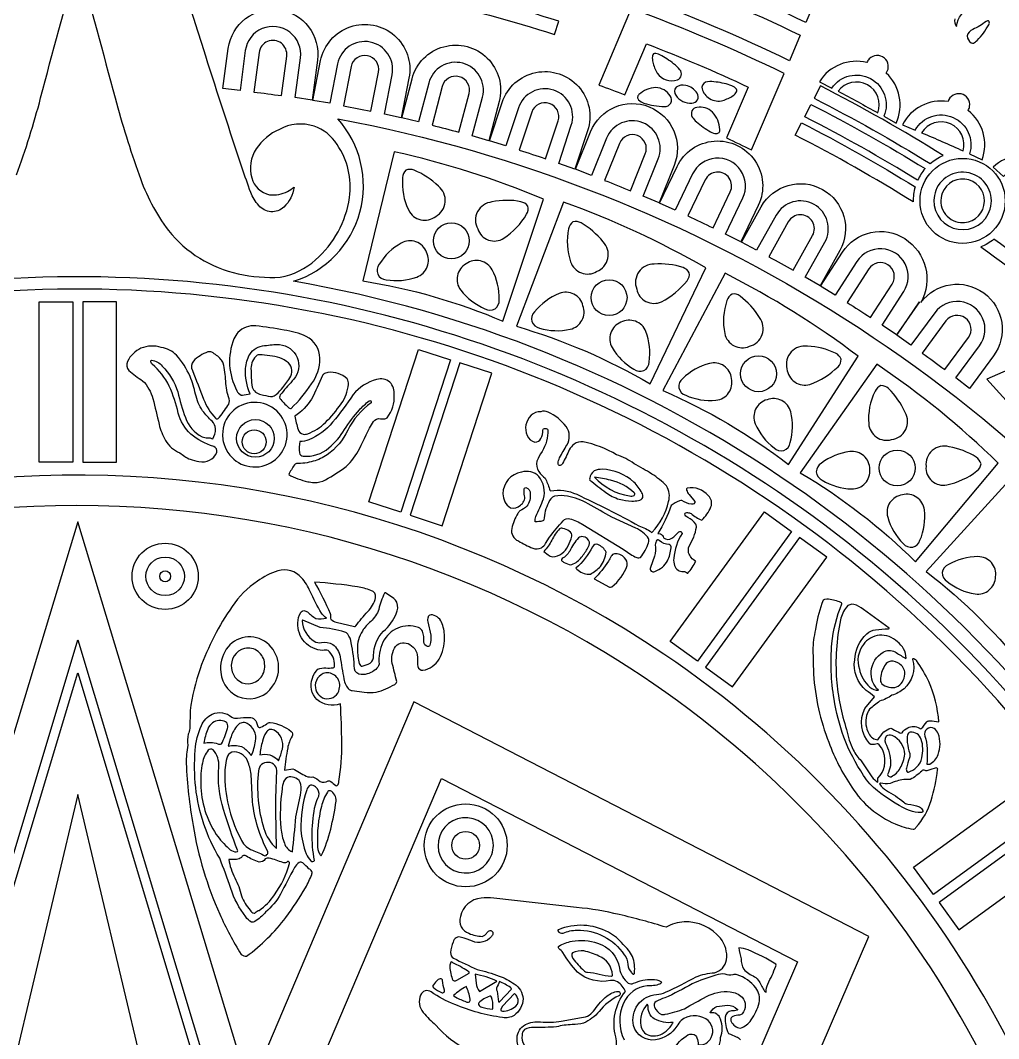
# Model space of a CAD drawing. Extents: x 0.3 to 22.9, y 0.3 to 22.9.
# Drawn here: x 11.328 to 15.749, y 13.778 to 18.381 of the extents above; entities that cross this region are included whole.
import ezdxf

# ---------------------------------------------------------------- set-up
doc = ezdxf.new("R2010")
doc.units = 0
doc.layers.get('0').update_dxf_attribs({"linetype": 'CONTINUOUS'})

msp = doc.modelspace()

# ---------------------------------------------------------------- linework, layer by layer
for points in [[(11.3103, 17.6827, 0.024136), (11.4196, 18.0307, -0.005543), (11.5876, 18.6444, -0.005457), (11.7557, 18.0307, 0.019206), (11.865, 17.6827, 0.079951), (11.9974, 17.4312, 0.171664), (12.3128, 17.2354, 0.068493), (12.5023, 17.2205, 0.144143), (12.6621, 17.2992, 0.178689), (12.8156, 17.5801, 0.186716), (12.759, 17.8208, 0.174386), (12.6552, 17.9027, 0.208535), (12.4984, 17.8888, 0.139271), (12.394, 17.8008, 0.214321), (12.3734, 17.6688, 0.28294), (12.4546, 17.5929, 0.149502), (12.5348, 17.6082, 0.041462), (12.5648, 17.6274, -0.173123), (12.519, 17.5376, -0.435226), (12.4054, 17.545, -0.094402), (12.3692, 17.6038, -0.008229), (12.3305, 17.7138, -0.003629), (12.1658, 18.2198, 0.000758), (11.5876, 20.0316, -0.001555), (10.9279, 17.9665, 0.01502)], [(14.1734, 19.799, -0.166341), (18.6684, 16.4808, -0.161318), (20.1869, 11.2681, -0.187111), (17.721, 5.5541, -0.057832), (16.1693, 4.3047), (16.136, 4.3576, 0.169929), (19.6456, 8.7462, 0.124474), (20.0256, 12.931, 0.158038), (17.6225, 17.6357, 0.12047), (14.1547, 19.7394), (14.1734, 19.799)], [(14.2357, 18.7801, -0.02475), (14.9261, 18.4869), (14.8771, 18.3717, 0.025184), (14.1867, 18.6649), (14.2357, 18.7801)], [(14.8036, 18.1988, 0.025818), (14.1133, 18.4921), (14.1623, 18.6073, -0.025389), (14.8526, 18.3141), (14.8036, 18.1988)], [(13.7422, 18.3179), (13.7612, 18.3775, 0.021073), (13.1928, 18.5333, -0.077049), (13.1514, 18.4787, -0.022054), (13.7422, 18.3179)], [(12.5938, 18.2116, 1.000001), (12.3445, 18.2445), (12.3208, 18.0648), (12.2435, 18.0732), (12.2674, 18.2547, -1), (12.6709, 18.2014), (12.6469, 18.02), (12.5701, 18.0321), (12.5938, 18.2116)], [(14.157, 18.2755, -0.017659), (14.6173, 18.08), (14.5194, 17.8497, -0.004579), (14.6322, 17.7956), (14.7792, 18.1412, 0.026065), (14.0888, 18.4345), (13.9419, 18.0888, -0.004579), (14.0592, 18.0452), (14.157, 18.2755)], [(15.5512, 18.3888, 0.266826), (15.5583, 18.3542, -0.314284), (15.6294, 18.4409, -0.077927)], [(15.7057, 18.3769, 0.403892), (15.6926, 18.3763, -0.0462), (15.6321, 18.3405, 0.240412), (15.6064, 18.3109, 0.238691), (15.625, 18.2802, 0.200907), (15.6361, 18.2784, 0.086345), (15.6514, 18.2912, 0.07831), (15.7042, 18.3616, 0.237236), (15.7057, 18.3769)], [(12.7612, 18.1843), (12.7262, 18.0064), (12.6496, 18.0196), (12.6849, 18.1993, -1.000001), (13.0842, 18.1208), (13.0489, 17.9412), (12.973, 17.9581), (13.0079, 18.1358, 0.999999), (12.7612, 18.1843)], [(12.5079, 18.0411), (12.5315, 18.2198, 1.000004), (12.4068, 18.2363), (12.3832, 18.0575, -0.004847), (12.5079, 18.0411)], [(13.1733, 18.0981), (13.1272, 17.9227), (13.0515, 17.9407), (13.0981, 18.1178, -1), (13.4917, 18.0144), (13.4451, 17.8373), (13.3704, 17.859), (13.4165, 18.0341, 0.999999), (13.1733, 18.0981)], [(14.2969, 18.1132, 0.533556), (14.3082, 18.1583, 0.081231), (14.2802, 18.1856, 0.04214), (14.2179, 18.2261, 0.135597), (14.1933, 18.2317, 0.319464), (14.1839, 18.2178, 0.071659), (14.1861, 18.1928, 0.075397), (14.2059, 18.143, 0.338393), (14.2969, 18.1132)], [(12.8229, 18.1722), (12.7881, 17.9952, -0.004843), (12.9115, 17.9711), (12.9462, 18.1479, 0.999989), (12.8229, 18.1722)], [(14.9949, 18.0754, -0.902815), (15.2305, 17.9477), (15.285, 17.9165, 0.323934), (15.2409, 18.1435, 0.394067), (15.2323, 18.2112, 0.391957), (15.1642, 18.2074, 0.100901), (15.1537, 18.1909, 0.324479), (14.939, 18.1041), (14.9949, 18.0754)], [(13.8178, 17.907, 0.999999), (13.5791, 17.9861), (13.5221, 17.814), (13.4478, 17.8367), (13.5053, 18.0105, -1), (13.8916, 17.8826), (13.8341, 17.7088), (13.7609, 17.7351), (13.8178, 17.907)], [(13.3099, 17.8758), (13.3557, 18.0501, 0.999993), (13.2341, 18.0821), (13.1882, 17.9077, -0.004849), (13.3099, 17.8758)], [(14.4719, 18.1025, 0.085226), (14.4338, 18.1038, 0.354909), (14.4081, 18.0795, 0.229001), (14.436, 18.0329, 0.207978), (14.4959, 18.0174, 0.066569), (14.5435, 18.0379, 0.089818), (14.5619, 18.054, 0.296564), (14.5646, 18.0708, 0.112666), (14.5434, 18.0851, 0.064588), (14.4719, 18.1025)], [(15.203, 17.9632, 0.870744), (15.0229, 18.0608, -0.007128), (15.203, 17.9632)], [(14.1232, 18.0459, 0.455081), (14.1219, 18.0221, 0.096789), (14.1461, 18.0077, 0.090714), (14.2379, 17.9926, 0.67694), (14.2643, 18.04, 0.246168), (14.1996, 18.0777, 0.186467), (14.1232, 18.0459)], [(14.2895, 18.0427, 0.270851), (14.3622, 18.0071, 0.599162), (14.3865, 18.0525, 0.201833), (14.3346, 18.0868, 0.241378), (14.2913, 18.0788, 0.36444), (14.2895, 18.0427)], [(14.9149, 18.0293, -0.021187), (15.439, 17.7339, -0.074032), (15.4979, 17.7708, 0.02224), (14.9434, 18.085), (14.9149, 18.0293)], [(15.5201, 18.014, 0.323934), (15.3137, 17.9096), (15.3718, 17.8857, -0.902815), (15.6171, 17.778), (15.6741, 17.7514, 0.32448), (15.6109, 17.9742, 0.099065), (15.6175, 17.9926, 0.933033), (15.5201, 18.014)], [(13.5821, 17.7951, -0.004843), (13.7015, 17.7557), (13.7582, 17.9268, 0.999999), (13.6388, 17.9663), (13.5821, 17.7951)], [(13.9772, 17.8488), (13.9095, 17.6807), (13.8367, 17.708), (13.905, 17.8779, -0.999999), (14.2825, 17.7259), (14.2142, 17.5561), (14.1428, 17.5869), (14.2104, 17.7549, 0.999995), (13.9772, 17.8488)], [(14.8723, 17.9458), (14.9007, 18.0015, -0.020919), (15.4165, 17.7111, 0.070223), (15.3828, 17.6585, 0.020903), (14.8723, 17.9458)], [(14.3851, 17.9877, 0.556418), (14.3646, 17.9444, 0.049373), (14.3831, 17.9229, 0.050124), (14.447, 17.8773, 0.120577), (14.4737, 17.8696, 0.44553), (14.4889, 17.8874, 0.174827), (14.4563, 17.9665, 0.250456), (14.3851, 17.9877)], [(12.762, 17.9364, -0.193768), (16.8409, 15.3385, -0.110104), (17.934, 12.7644, 0.541535), (17.1992, 12.5664, 0.204021), (14.7603, 16.3199, 0.105626), (12.563, 17.2017, 0.543933), (12.762, 17.9364)], [(15.3716, 17.6286, 0.077049), (15.3624, 17.5607, 0.022054), (14.8296, 17.8623), (14.8581, 17.918, -0.021074), (15.3716, 17.6286)], [(15.5885, 17.7911, 0.870744), (15.4009, 17.8735, -0.007129), (15.5885, 17.7911)], [(14.0848, 17.6112), (14.1521, 17.7784, 0.999999), (14.0355, 17.8254), (13.9681, 17.6581, -0.004847), (14.0848, 17.6112)], [(14.3658, 17.6869), (14.2877, 17.5233), (14.2167, 17.5551), (14.2956, 17.7204, -1.000001), (14.6628, 17.545), (14.584, 17.3798), (14.5146, 17.4151), (14.5927, 17.5785, 1.000001), (14.3658, 17.6869)], [(12.8763, 17.2035, -0.061341), (13.5087, 17.0214), (13.692, 17.5735, 0.044201), (13.0173, 17.7872), (12.8763, 17.2035)], [(15.9535, 17.7464, 0.32448), (15.7237, 17.7185), (15.7702, 17.6762, -0.902816), (15.9645, 17.4917), (16.009, 17.4474, 0.323934), (16.0254, 17.678, 0.394066), (16.0347, 17.7456, 0.391961), (15.9679, 17.7596, 0.100924), (15.9535, 17.7464)], [(13.205, 17.4946, 0.537075), (13.2169, 17.6319, 0.094386), (13.1076, 17.704, 0.199711), (13.0706, 17.7041, 0.187852), (13.0553, 17.6705, 0.137175), (13.0828, 17.5231, 0.473759), (13.205, 17.4946)], [(14.536, 17.6056, 1.000001), (14.4225, 17.6598), (14.3448, 17.4971, -0.004844), (14.4583, 17.443), (14.536, 17.6056)], [(15.7107, 17.5284, 0.40279), (15.6278, 17.6883, 0.402349), (15.4648, 17.6118, 0.086971), (15.4562, 17.5679, 0.874548), (15.7107, 17.5284)], [(14.9631, 17.3784, 1), (14.7435, 17.5008), (14.6552, 17.3425), (14.5864, 17.3787), (14.6756, 17.5387, -1), (15.031, 17.3406), (14.9419, 17.1807), (14.875, 17.2202), (14.9631, 17.3784)], [(15.494, 17.6006, 0.494771), (15.5762, 17.4671, 0.38232), (15.6826, 17.5448, 0.924559), (15.494, 17.6006)], [(13.3946, 17.4386, 0.492785), (13.5127, 17.3961, 0.109907), (13.6159, 17.5049, 0.199712), (13.6212, 17.5414, 0.188667), (13.5902, 17.5615, 0.105132), (13.4592, 17.5603, 0.537071), (13.3946, 17.4386)], [(14.4252, 17.263, 0.044201), (13.7826, 17.5596), (13.5696, 16.9982, -0.061341), (14.1742, 16.7382), (14.4252, 17.263)], [(14.9082, 17.409, 1.000001), (14.7984, 17.4702), (14.7106, 17.3127, -0.004844), (14.8205, 17.2516), (14.9082, 17.409)], [(13.8251, 17.4704, 0.187851), (13.8057, 17.439, 0.137176), (13.8145, 17.2894, 0.473754), (13.9322, 17.2458, 0.537075), (13.9612, 17.3805, 0.094397), (13.8618, 17.4658, 0.199695), (13.8251, 17.4704)], [(15.3975, 17.1056, -1), (15.7253, 16.8645), (15.6169, 16.7171), (15.5554, 16.7647), (15.6627, 16.9106, 1.000003), (15.4601, 17.0595), (15.3527, 16.9135), (15.289, 16.958), (15.3916, 17.1095), (15.2867, 16.9595), (15.2223, 17.0031), (15.3203, 17.1555, 1), (15.1087, 17.2914), (15.0107, 17.1389), (14.9443, 17.1794), (15.0433, 17.3335, -0.414214), (15.3245, 17.3946, -0.39494), (15.3975, 17.1056)], [(12.9427, 17.2337, 0.257334), (12.9812, 17.2091, 0.13343), (13.1194, 17.221, 0.451871), (13.1631, 17.3336, 0.45848), (13.0496, 17.3749, 0.127862), (12.9496, 17.2788, 0.257333), (12.9427, 17.2337)], [(15.6684, 17.3573, -0.022054), (16.1527, 16.9827), (16.193, 17.0305, 0.021073), (15.7275, 17.392, -0.077051), (15.6684, 17.3573)], [(13.4274, 17.0773, 0.257331), (13.473, 17.077, 0.257333), (13.4918, 17.1186, 0.13343), (13.46, 17.2536, 0.451873), (13.3423, 17.2807, 0.458481), (13.3178, 17.1624, 0.127864), (13.4274, 17.0773)], [(14.1133, 17.1665, 0.492782), (14.2251, 17.1095, 0.109921), (14.3411, 17.2045, 0.199702), (14.351, 17.2401, 0.188672), (14.3227, 17.2638, 0.105131), (14.1926, 17.2791, 0.537071), (14.1133, 17.1665)], [(15.2674, 17.1895, 0.999998), (15.1616, 17.2575), (15.0641, 17.1057, -0.004845), (15.1699, 17.0379), (15.2674, 17.1895)], [(8.1103, 7.1588, 0.180797), (11.8775, 5.9649, 0.210089), (15.9339, 8.0072, 0.187015), (17.2127, 11.8798, 0.210088), (15.1704, 15.9362, 0.187015), (11.2978, 17.215, 0.209947), (7.2414, 15.1727, 0.173766), (5.9552, 11.5899, 0.230574), (8.1103, 7.1588)], [(15.1138, 16.8631, 0.044201), (14.5134, 17.2379), (14.2317, 16.7076, -0.061341), (14.7989, 16.3739), (15.1138, 16.8631)], [(8.1447, 7.2027, 0.180797), (11.8746, 6.0205, 0.210158), (15.8909, 8.0427, 0.193671), (17.148, 12.019, 0.203487), (15.1349, 15.8932, 0.193671), (11.1586, 17.1503, 0.203277), (7.2844, 15.1372, 0.173766), (6.011, 11.5899, 0.230574), (8.1447, 7.2027)], [(13.8704, 17.0913, 0.458483), (13.763, 17.1465, 0.127861), (13.6517, 17.0637, 0.257329), (13.6392, 17.0198, 0.257339), (13.6743, 16.9906, 0.133431), (13.8129, 16.9851, 0.451875), (13.8704, 17.0913)], [(14.5444, 17.1441, 0.187855), (14.5212, 17.1154, 0.137176), (14.5111, 16.9658, 0.473757), (14.6225, 16.9078, 0.537075), (14.6681, 17.0378, 0.094388), (14.5802, 17.1349, 0.199716), (14.5444, 17.1441)], [(15.5053, 16.8026), (15.6121, 16.9478, 0.999993), (15.5108, 17.0223), (15.4039, 16.877, -0.004848), (15.5053, 16.8026)], [(12.552, 16.6266, 0.043558), (12.6439, 16.7377, 0.161616), (12.6818, 16.8537, 0.281826), (12.6189, 16.9522, 0.088052), (12.5196, 16.9804, 0.027383), (12.3918, 17, 0.225542), (12.311, 16.9708, 0.081309), (12.2934, 16.942, 0.224089), (12.3067, 16.707, 0.202313), (12.3252, 16.6875), (12.3313, 16.687, -0.036656), (12.3665, 16.6923, -0.119472), (12.3458, 16.8077, -0.112109), (12.3644, 16.8715, -0.234701), (12.432, 16.9108, -0.049931), (12.4988, 16.9156, -0.606591), (12.5636, 16.7586, 0.019747), (12.5091, 16.6961, 0.134037), (12.4983, 16.6779), (12.5011, 16.6725, 0.055824), (12.5388, 16.6328, 0.249149), (12.552, 16.6266)], [(14.155, 16.9747, 0.451873), (14.0416, 17.0163, 0.45848), (14.0025, 16.9021, 0.127863), (14.1005, 16.8039, 0.257326), (14.1457, 16.7979, 0.257336), (14.1695, 16.8368, 0.127864), (14.155, 16.9747)], [(12.1352, 16.3871, 0.375297), (12.216, 16.4282, 0.368294), (12.2018, 16.4543, -0.09426), (12.0983, 16.5106, -0.14521), (12.0415, 16.6061, 0.048657), (12.0011, 16.7276, 0.104236), (11.9233, 16.8278, -0.237842), (11.9171, 16.8425, -0.316818), (11.9211, 16.8447, -0.193244), (11.9692, 16.8184, -0.121829), (12.0389, 16.7015, 0.022037), (12.0739, 16.5859, 0.188909), (12.149, 16.4987, 0.114239), (12.1742, 16.4944, -0.14919), (12.1971, 16.4889, 0.126726), (12.2105, 16.5352, 0.172128), (12.1948, 16.5691, -0.045377), (12.1516, 16.6158, -0.092284), (12.1195, 16.6919, 0.039544), (12.0953, 16.7717, 0.072177), (12.0336, 16.8676, 0.162369), (11.9647, 16.9032, 0.168747), (11.8728, 16.8991, 0.177779), (11.8125, 16.8393, 0.302712), (11.8187, 16.7984, 0.050534), (11.8805, 16.7523, -0.131338), (11.9272, 16.6712, -0.004386), (11.9552, 16.5546, 0.078802), (11.9838, 16.4825, 0.16423), (12.0488, 16.4267, 0.076406), (12.0948, 16.3969, 0.018331), (12.1352, 16.3871)], [(14.896, 16.7358, 0.109901), (15.0229, 16.8155, 0.199718), (15.0372, 16.8496, 0.18867), (15.0122, 16.8767, 0.105132), (14.885, 16.9082, 0.537074), (14.7921, 16.8064, 0.473756), (14.896, 16.7358)], [(12.1101, 16.8414, 0.319069), (12.1053, 16.7989, -0.003713), (12.1561, 16.6684, 0.101319), (12.2105, 16.5827, 0.429016), (12.2219, 16.5809, 0.037936), (12.2654, 16.6399, 0.215638), (12.272, 16.6697, -0.081024), (12.2562, 16.7503, 0.053936), (12.2447, 16.8315, 0.096257), (12.2341, 16.8489, 0.090253), (12.193, 16.881, 0.209942), (12.175, 16.8822, 0.10796), (12.1101, 16.8414)], [(12.3753, 16.7236, 0.281881), (12.4154, 16.69, 0.012207), (12.4586, 16.6809, 0.208921), (12.4746, 16.6836, 0.067144), (12.5088, 16.7148, 0.016089), (12.5453, 16.7648, 0.360423), (12.539, 16.8326, 0.176391), (12.4556, 16.8645, 0.031468), (12.4082, 16.8695, 0.161698), (12.398, 16.8673, 0.220394), (12.3702, 16.8079, 0.031266), (12.3753, 16.7236)], [(14.3035, 16.7203, 0.257331), (14.3346, 16.6869, 0.133428), (14.4714, 16.6641, 0.451873), (14.5418, 16.7623, 0.458479), (14.4421, 16.8305, 0.127862), (14.3214, 16.7623, 0.257342), (14.3035, 16.7203)], [(15.1981, 16.8271), (14.8521, 16.3363, -0.061341), (15.373, 15.9341), (15.7468, 16.38, 0.044201), (15.1981, 16.8271)], [(12.8606, 16.4449, -0.025661), (12.9233, 16.5679, -0.275968), (12.9551, 16.5806), (12.9722, 16.5804, 0.182421), (12.985, 16.585, 0.185009), (13.0176, 16.6881, 0.193576), (12.9982, 16.7457, 0.26265), (12.9378, 16.7574, 0.159366), (12.8317, 16.6895, -0.026182), (12.7392, 16.5643, -0.125311), (12.632, 16.4857, -0.117426), (12.5913, 16.4773, 0.077534), (12.5889, 16.4266, 0.390792), (12.6066, 16.4112, 0.200181), (12.7216, 16.4486, 0.0755), (12.7935, 16.531, -0.048149), (12.8602, 16.621, -0.024565), (12.9042, 16.6612, -0.297754), (12.9112, 16.6619, -0.216643), (12.9139, 16.6518, 0.124471), (12.8075, 16.5289, -0.135291), (12.7137, 16.4171, -0.085312), (12.6517, 16.3879, -0.070548), (12.5752, 16.3779, 0.197342), (12.5665, 16.3714, 0.03936), (12.5406, 16.3277, 0.059235), (12.6265, 16.2957, 0.035552), (12.6552, 16.2921, 0.145416), (12.7069, 16.3042, 0.026789), (12.8, 16.3641, 0.095826), (12.8606, 16.4449)], [(12.6933, 16.7756, -0.021597), (12.6439, 16.6696, -0.121169), (12.568, 16.5927, 0.018307), (12.5828, 16.5324, 0.266227), (12.606, 16.5099, 0.107589), (12.6267, 16.5124, 0.102228), (12.7071, 16.5632, 0.035923), (12.7781, 16.6483, 0.137053), (12.8102, 16.7357, 0.204469), (12.8046, 16.7606, 0.228874), (12.7178, 16.7897), (12.7028, 16.7851, 0.154422), (12.6933, 16.7756)], [(15.2171, 16.7302, 0.187852), (15.1904, 16.7046, 0.137175), (15.1617, 16.5575, 0.473758), (15.2649, 16.4859, 0.537074), (15.3265, 16.6092, 0.094398), (15.2514, 16.7165, 0.199686), (15.2171, 16.7302)], [(14.8067, 16.4723, 0.13343), (14.8095, 16.611, 0.451872), (14.7022, 16.6664, 0.458482), (14.6491, 16.558, 0.127861), (14.734, 16.4483, 0.257332), (14.7782, 16.4366, 0.257324), (14.8067, 16.4723)], [(12.2415, 16.5082, 0.052696), (12.2447, 16.4779, 0.391323), (12.4065, 16.3635, 0.391076), (12.5333, 16.5158, 0.974786), (12.2415, 16.5082)], [(14.2574, 16.2064, 0.208175), (14.248, 16.2763, 0.061523), (14.1813, 16.3305, 0.015453), (14.1014, 16.3771, 0.069965), (14.0225, 16.4179, 0.08184), (13.871, 16.4761, 0.202668), (13.8301, 16.4655, 0.100684), (13.8083, 16.4405, -0.030223), (13.7776, 16.3782, -0.207481), (13.7671, 16.3686, -0.509742), (13.7578, 16.3793, -0.095718), (13.765, 16.4036, -0.01829), (13.7979, 16.4614, 0.303764), (13.7942, 16.5448, 0.130431), (13.7126, 16.6105, 0.238993), (13.6798, 16.6117, 0.187754), (13.6359, 16.596, 0.309163), (13.6181, 16.5042, 0.235679), (13.6533, 16.4745, 0.312708), (13.6797, 16.4903, 0.128509), (13.6893, 16.53, -0.273788), (13.6927, 16.535, -0.212432), (13.7077, 16.5349, -0.309069), (13.7112, 16.5299, -0.153645), (13.6853, 16.433, 0.045058), (13.6626, 16.3891, 0.213661), (13.6709, 16.3419, 0.081874), (13.6995, 16.3116, -0.03874), (13.7191, 16.2624, 0.194117), (13.7241, 16.2546, -0.152726), (13.8422, 16.2386, -0.015501), (14.1231, 16.0965, -0.081123), (14.1801, 16.0667), (14.1833, 16.0676, 0.129736), (14.2574, 16.2064)], [(15.5254, 16.4534, 0.537076), (15.4206, 16.3641, 0.492786), (15.5147, 16.2811, 0.109911), (15.6507, 16.3442, 0.199706), (15.6691, 16.3762, 0.188677), (15.6476, 16.4063, 0.105131), (15.5254, 16.4534)], [(14.9517, 16.3029, 0.133429), (15.0845, 16.2631, 0.451872), (15.1667, 16.3517, 0.458482), (15.0763, 16.4318, 0.127862), (14.9479, 16.3793, 0.257332), (14.9249, 16.3399, 0.257324), (14.9517, 16.3029)], [(14.1001, 16.2943, 0.173632), (13.9578, 16.3518, 0.118315), (13.9207, 16.3444, 0.185356), (13.9009, 16.3113, 0.222342), (13.9017, 16.3033, 0.021228), (13.9734, 16.2474, 0.073478), (14.0346, 16.216, 0.047653), (14.0911, 16.2083, 0.059869), (14.1217, 16.2108, 0.278821), (14.1407, 16.2246, 0.184232), (14.1368, 16.245, 0.085377), (14.1001, 16.2943)], [(6.8523, 11.5899, 0.255673), (9.0354, 7.6006, 0.169311), (12.0718, 6.8791, 0.222149), (15.5143, 8.9424, 0.175528), (16.2985, 12.0741, 0.222149), (14.2352, 15.5166, 0.175528), (11.1035, 16.3008, 0.221844), (7.661, 14.2375, 0.149992), (6.8523, 11.5899)], [(13.5482, 16.084, 0.361981), (13.5786, 16.0277, 0.038511), (13.6436, 15.9951, 0.216661), (13.6824, 15.9966, 0.138503), (13.7016, 16.017), (13.7194, 16.045, -0.021865), (13.7807, 16.1185, -0.277548), (13.8114, 16.1285, -0.085522), (13.8692, 16.1016), (14.0523, 15.9908, 0.025526), (14.1053, 15.9559, 0.105374), (14.1234, 15.9514), (14.1305, 15.9531, 0.078885), (14.167, 16.02, 0.167328), (14.1672, 16.039, 0.12721), (14.1087, 16.0862), (14.0011, 16.135, -0.00254), (13.8938, 16.1959, 0.093002), (13.8008, 16.2303, 0.086701), (13.742, 16.2301, 0.219023), (13.7144, 16.2008, 0.095181), (13.6936, 16.1226, -0.311393), (13.6887, 16.1182, -0.055204), (13.6543, 16.1139, -0.09695), (13.6581, 16.1386, 0.010868), (13.6922, 16.2179, 0.231775), (13.6711, 16.3192, 0.270308), (13.5921, 16.3395, 0.35861), (13.5086, 16.2415, 0.264513), (13.5433, 16.1781, 0.265283), (13.5875, 16.19, 0.326219), (13.6065, 16.2316, -0.071498), (13.6048, 16.2605, -0.426513), (13.612, 16.2689, -0.361423), (13.6322, 16.2413, -0.168028), (13.6174, 16.1848, -0.065945), (13.5858, 16.1636, 0.115791), (13.5759, 16.1519, 0.079593), (13.5482, 16.084)], [(13.9224, 16.3168, 0.173335), (14.081, 16.2312, 0.153112), (14.1016, 16.2332, 0.270294), (14.1048, 16.239, 0.231007), (14.1021, 16.2461, 0.122443), (13.995, 16.3024, 0.022496), (13.9224, 16.3168)], [(16.3142, 15.8214, 0.044201), (15.8259, 16.3337), (15.4211, 15.8902, -0.061341), (15.8875, 15.4259), (16.3142, 15.8214)], [(14.3829, 16.0905, 0.160343), (14.3803, 16.1041, 0.124612), (14.3441, 16.1344, -0.276168), (14.3304, 16.1503, -0.382287), (14.3429, 16.1562, -0.104242), (14.3588, 16.1514, 0.056977), (14.407, 16.1212, 0.099296), (14.4485, 16.1815, 0.328107), (14.4366, 16.2326, 0.270661), (14.3418, 16.267, 0.413405), (14.3383, 16.2581, 0.08531), (14.3499, 16.2381), (14.3759, 16.2067, -0.523359), (14.361, 16.1934, -0.092991), (14.3172, 16.2103, 0.15241), (14.307, 16.2086, 0.079926), (14.2685, 16.1877, -0.065365), (14.2083, 16.0612), (14.2211, 16.0601, -0.122624), (14.2349, 16.0425, 0.379812), (14.2725, 16.0408, 0.072966), (14.3029, 16.069, -0.573075), (14.3182, 16.062, 0.11556), (14.2804, 15.9493, 0.110383), (14.2843, 15.9163, 0.340419), (14.3244, 15.8902, -0.233287), (14.3424, 15.8819), (14.344, 15.882, 0.081882), (14.3797, 15.9364, -0.206312), (14.348, 15.9747, -0.181814), (14.3507, 16.0039), (14.3707, 16.0453, 0.065828), (14.3829, 16.0905)], [(15.3931, 16.0308, 0.133428), (15.4133, 16.168, 0.451874), (15.3138, 16.2365, 0.458482), (15.2475, 16.1355, 0.127863), (15.318, 16.0161, 0.257331), (15.3603, 15.999, 0.257315), (15.3931, 16.0308)], [(9.2037, 7.6581, 0.169722), (12.1732, 7.0295, 0.22833), (15.5195, 9.206, 0.169722), (16.1481, 12.1755, 0.22833), (13.9716, 15.5218, 0.169722), (11.0021, 16.1504, 0.227956), (7.6558, 13.9739, 0.136829), (6.9902, 11.5899, 0.262297), (9.2037, 7.6581)], [(13.8033, 16.0058, 0.041083), (13.8201, 16.049, 0.307258), (13.8087, 16.0714, 0.122131), (13.7794, 16.0848, 0.230816), (13.7647, 16.0821, 0.071052), (13.7292, 16.031, -0.071917), (13.6933, 15.9796), (13.7125, 15.9647, 0.146248), (13.7341, 15.9558, 0.267727), (13.8033, 16.0058)], [(13.7765, 15.9482, 0.325074), (13.7734, 15.9401, 0.144957), (13.7855, 15.9305), (13.8073, 15.9217, 0.167622), (13.8204, 15.9217, 0.160875), (13.8636, 15.9544, 0.037887), (13.893, 15.9965, 0.14282), (13.8997, 16.0228, 0.293084), (13.8706, 16.0471, 0.207917), (13.8507, 16.0413, 0.080653), (13.8106, 15.9816, -0.113444), (13.7765, 15.9482)], [(14.2685, 15.9967, 0.365755), (14.2596, 16.0113, -0.162736), (14.2154, 16.0299, 0.4236), (14.2045, 16.0313, 0.110509), (14.1966, 16.0107, -0.133531), (14.1934, 15.9584), (14.1762, 15.9078, 0.776764), (14.1951, 15.8904, 0.038675), (14.2292, 15.9089, 0.093971), (14.252, 15.9381, 0.101057), (14.2685, 15.9967)], [(13.9141, 16.0018, -0.095556), (13.838, 15.9053, 0.171492), (13.8898, 15.8774), (13.9045, 15.8783, 0.076451), (13.9501, 15.9125, 0.11532), (13.9751, 15.9773, 0.159648), (13.9383, 16.012, 0.404675), (13.9141, 16.0018)], [(13.9858, 15.9362, -0.055428), (13.9205, 15.8564), (13.9897, 15.8195, 0.219552), (14.0001, 15.8202, 0.148263), (14.0704, 15.9175, 0.250505), (14.0583, 15.9511, 0.255597), (14.0122, 15.9698, 0.232386), (13.9979, 15.9586, 0.046341), (13.9858, 15.9362)], [(15.5216, 15.9208, 0.25733), (15.4938, 15.8846, 0.257337), (15.5157, 15.8446, 0.133427), (15.6426, 15.7884, 0.451873), (15.7351, 15.866, 0.458478), (15.6555, 15.9569, 0.127866), (15.5216, 15.9208)], [(12.6476, 15.407, -0.153663), (12.6725, 15.4474, -0.131623), (12.7088, 15.4537, 0.077233), (12.7413, 15.4547, 0.414877), (12.7483, 15.4648, 0.222663), (12.7183, 15.5326, 0.146456), (12.6953, 15.5331, -0.419964), (12.5821, 15.6572, -0.144609), (12.5948, 15.7044, -0.250602), (12.6089, 15.7127, -0.152562), (12.6249, 15.707, 0.049547), (12.6637, 15.677, 0.082477), (12.7107, 15.6786, -0.064939), (12.689, 15.7018, -0.032923), (12.6374, 15.7997, 0.068222), (12.5991, 15.8616, 0.290104), (12.4918, 15.8927, 0.072595), (12.3993, 15.8462, 0.095659), (12.2852, 15.7316, 0.067356), (12.1404, 15.4503, 0.054754), (12.0958, 15.2613), (12.094, 15.1798, -0.097866), (12.0859, 15.1542, 0.069823), (12.0849, 15.1042, 0.050584), (12.0775, 15.022, 0.032688), (12.1084, 14.7415, 0.063923), (12.2288, 14.3412, 0.033608), (12.3257, 14.1584, 0.147059), (12.3498, 14.1504, 0.073597), (12.5282, 14.326, 0.024266), (12.6164, 14.4598, 0.047602), (12.6445, 14.5196, 0.167441), (12.6458, 14.534, 0.130178), (12.6316, 14.5458, 0.028284), (12.6041, 14.5723, 0.299758), (12.5877, 14.5744, 0.115558), (12.5668, 14.5512, 0.010306), (12.5041, 14.4309, -0.078651), (12.4364, 14.3495, -0.07229), (12.3876, 14.3074, -0.192522), (12.373, 14.3038, -0.121503), (12.3464, 14.3281, -0.084521), (12.2788, 14.4566, 0.018267), (12.2287, 14.5929, -0.051916), (12.1568, 14.7475, -0.10308), (12.1186, 15.0819, -0.097411), (12.1462, 15.1927, -0.188901), (12.1951, 15.2442, -0.303401), (12.2833, 15.2307, 0.191698), (12.3087, 15.2269, -0.054246), (12.3636, 15.2297, -0.16915), (12.3863, 15.2212, -0.135902), (12.3957, 15.2076, 0.048663), (12.4013, 15.1885, 0.349356), (12.4145, 15.1863, 0.05511), (12.4418, 15.2015, -0.14037), (12.4571, 15.207, -0.139493), (12.5521, 15.167, -0.370581), (12.5557, 15.1445, 0.086521), (12.536, 15.0918, 0.024097), (12.5222, 14.9921), (12.5595, 14.998, -0.009457), (12.619, 14.9639, 0.113169), (12.6494, 14.9609, -0.098425), (12.6831, 14.9404, 0.249305), (12.7184, 14.9432, -0.194215), (12.7312, 14.94, 0.027536), (12.7534, 14.9227, 0.385174), (12.7618, 14.9233, 0.162117), (12.7677, 14.94, 0.040236), (12.7806, 15.1153, 0.014686), (12.7741, 15.2914, -0.269019), (12.6684, 15.3106, -0.301764), (12.6476, 15.407)], [(12.8509, 15.8206, 0.017301), (12.6573, 15.8422, -0.020247), (12.7285, 15.6991, -0.127666), (12.7298, 15.684, 0.195753), (12.7307, 15.6733, 0.082875), (12.7551, 15.6599), (12.838, 15.641, 0.384494), (12.8443, 15.6434, -0.043187), (12.898, 15.7082, 0.132996), (12.9336, 15.7712, 0.397656), (12.9121, 15.8045, 0.037907), (12.8509, 15.8206)], [(12.9693, 15.6192, 0.100762), (13.027, 15.6985, 0.191838), (13.0296, 15.7505, 0.115642), (13.015, 15.7683), (12.9773, 15.7927, 0.454446), (12.9735, 15.7911, 0.063036), (12.948, 15.7186, -0.113359), (12.9116, 15.6644, 0.070481), (12.8736, 15.6207, 0.159236), (12.8516, 15.5376, 0.078405), (12.8598, 15.4734), (12.8651, 15.464, 0.259705), (12.872, 15.4613, 0.056385), (12.909, 15.4755, 0.25245), (12.9243, 15.5094, -0.199846), (12.9693, 15.6192)], [(15.3378, 14.838, -0.064033), (15.3911, 14.826, -0.14625), (15.4069, 14.8094, -0.325606), (15.4059, 14.8029, -0.176777), (15.3855, 14.8001, -0.082113), (15.3334, 14.8138, -0.051622), (15.2015, 14.8976, -0.081852), (15.1385, 14.9674, -0.053617), (15.0491, 15.1403, -0.042245), (15.0052, 15.3129, -0.063574), (14.9954, 15.5636, -0.080088), (15.0408, 15.7433), (15.0407, 15.7453, 0.171191), (15.0304, 15.7522, 0.084639), (14.9726, 15.7646), (14.9618, 15.7636, 0.228699), (14.9563, 15.7598, 0.067534), (14.9232, 15.6386, 0.042252), (14.9092, 15.5447), (14.9118, 15.4253, 0.074358), (14.981, 15.1176, 0.058901), (15.0857, 14.9141, 0.149583), (15.2818, 14.7485, 0.058838), (15.3626, 14.7246, 0.213123), (15.3748, 14.7319, 0.110203), (15.4438, 14.8542, 0.044095), (15.4731, 14.9939, 0.608189), (15.4669, 15.0013, 0.023206), (15.4285, 14.9897, -0.247027), (15.4129, 14.9921, 0.249579), (15.4016, 14.9873, -0.060979), (15.3497, 14.9492, -0.052333), (15.3198, 14.9495, 0.071217), (15.258, 14.9305, -0.084626), (15.2152, 14.933, 0.331239), (15.2113, 14.9319, 0.307005), (15.2113, 14.9279, 0.113148), (15.2414, 14.8994, -0.050179), (15.3199, 14.8468, 0.116548), (15.3378, 14.838)], [(15.15, 15.3513, -0.258842), (15.0983, 15.4907, -0.193878), (15.1529, 15.6076, -0.172816), (15.1926, 15.6267, -0.017856), (15.2506, 15.6308, 0.473664), (15.2537, 15.6333), (15.1377, 15.7182, 0.104446), (15.0944, 15.7409, 0.288793), (15.0609, 15.7288, 0.115567), (15.034, 15.6715, 0.069842), (15.0164, 15.401, 0.061637), (15.0617, 15.1751, 0.075003), (15.0921, 15.0827, 0.081233), (15.1277, 15.0339), (15.1761, 14.9615, 0.070637), (15.2032, 14.9365), (15.2032, 14.9549, 0.281747), (15.2291, 15.0727, 0.112127), (15.207, 15.1084, 0.228535), (15.1992, 15.1101, -0.037363), (15.1765, 15.1068, -0.216856), (15.1665, 15.1108, -0.320924), (15.1447, 15.2708), (15.1872, 15.3235, 0.045283), (15.15, 15.3513)], [(12.7949, 15.616, 0.051534), (12.6824, 15.6369), (12.6051, 15.6702, 0.383891), (12.6019, 15.6665, 0.254039), (12.6564, 15.5746, 0.170599), (12.6887, 15.568, -0.186776), (12.7397, 15.5603, -0.190924), (12.7727, 15.5037, -0.000786), (12.7898, 15.4037, 0.15455), (12.8144, 15.3559, 0.126522), (12.8269, 15.3511), (12.8817, 15.3447, 0.072629), (12.9361, 15.3447, 0.084297), (13.0195, 15.3795, 0.249525), (13.0286, 15.3926, 0.011065), (13.0083, 15.4745, -0.198941), (13.0239, 15.5513, -0.382853), (13.0879, 15.5591, -0.289822), (13.123, 15.493, 0.100131), (13.1247, 15.4606, 0.373544), (13.1471, 15.443, 0.213115), (13.2212, 15.4937, 0.126938), (13.2445, 15.5889, 0.099739), (13.2344, 15.6529, 0.273993), (13.1901, 15.6933, 0.41461), (13.1702, 15.6836, 0.127363), (13.1694, 15.6622), (13.1825, 15.6019, -0.101215), (13.1785, 15.5572, -0.381166), (13.1683, 15.55, -0.328976), (13.1518, 15.5719, 0.089604), (13.1454, 15.6198, 0.202103), (13.1273, 15.6359, 0.38813), (12.9666, 15.5695, 0.130579), (12.9487, 15.4704, -0.141148), (12.9347, 15.4472, -0.178864), (12.8679, 15.4233, -0.371547), (12.838, 15.4495, 0.033463), (12.8236, 15.567, 0.121467), (12.8072, 15.6066, 0.141721), (12.7949, 15.616)], [(12.468, 15.3709, 0.399884), (12.4413, 15.5677, 0.43057), (12.2584, 15.5387, 0.17367), (12.2338, 15.4342, 0.318351), (12.3303, 15.3185, 0.321978), (12.468, 15.3709)], [(15.1378, 15.5598, 0.25087), (15.1193, 15.4486, 0.171016), (15.1665, 15.3675, 0.173605), (15.2056, 15.3527, -0.231547), (15.173, 15.4382, -0.246081), (15.2271, 15.5252, -0.255305), (15.2808, 15.5269, 0.015936), (15.3246, 15.4991, 0.393515), (15.3313, 15.4977, 0.220492), (15.2914, 15.5724, 0.203857), (15.2099, 15.6018, 0.205772), (15.1378, 15.5598)], [(12.4319, 15.473, 0.448917), (12.3413, 15.5423, 0.385564), (12.2823, 15.4509, 0.384532), (12.3591, 15.3816, 0.436722), (12.4319, 15.473)], [(15.2713, 15.1774, 0.026941), (15.3025, 15.1604, 0.30073), (15.3123, 15.1603, -0.131417), (15.3383, 15.1832, -0.255847), (15.3906, 15.1812, 0.355137), (15.3991, 15.1794, 0.057229), (15.4245, 15.2105, -0.161944), (15.4375, 15.2149, -0.065704), (15.4784, 15.2097, 0.089167), (15.4329, 15.3918, 0.052451), (15.3776, 15.4868, 0.172834), (15.3613, 15.4955, 0.546941), (15.3602, 15.4918, -0.285556), (15.3212, 15.3592, -0.088842), (15.2668, 15.3303, -0.073093), (15.2111, 15.3035, 0.014026), (15.1658, 15.2667, 0.116545), (15.1517, 15.2386, 0.181621), (15.162, 15.1566, 0.278775), (15.203, 15.1288, -0.021217), (15.23, 15.1649, -0.101066), (15.2615, 15.1808, -0.147274), (15.2713, 15.1774)], [(15.2264, 15.3775, 0.130651), (15.2613, 15.3652, 0.361652), (15.3176, 15.3987, 0.148465), (15.3251, 15.4356, 0.236978), (15.2929, 15.477, 0.225089), (15.2519, 15.4813, 0.18605), (15.2335, 15.4635, 0.132162), (15.2142, 15.3995, 0.212014), (15.2264, 15.3775)], [(12.6617, 15.3642, 0.864132), (12.7693, 15.358, 0.53358), (12.7082, 15.4314, 0.40552), (12.6617, 15.3642)], [(15.9198, 12.3071, 0.105311), (15.6188, 12.6863, 0.14576), (15.2155, 12.8651, 0.173869), (14.7059, 12.7511, 0.081344), (14.4519, 12.5219, 0.02476), (14.3809, 12.4234), (15.162, 14.2399), (13.1063, 15.3002), (12.4283, 13.7013, 0.385232), (12.4793, 13.571, 0.023143), (12.5382, 13.545, 0.379051), (12.6579, 13.6021), (13.2312, 14.9545), (14.8402, 14.1245), (14.1512, 12.5222, 0.389674), (14.2631, 12.2029, 0.397995), (14.5907, 12.2875, -0.097709), (14.8173, 12.5254, -0.199615), (15.1767, 12.618, -0.143084), (15.4778, 12.4785, -0.096053), (15.6942, 12.1992, -0.100608), (15.834, 11.6535, -0.11007), (15.7272, 11.0525, -0.112709)], [(12.22, 15.111, 0.224231), (12.237, 15.1105, 0.046255), (12.2639, 15.1793, 0.164422), (12.2628, 15.2034, 0.190839), (12.2555, 15.2095, 0.259011), (12.1965, 15.2062, 0.123595), (12.1748, 15.1772, 0.063085), (12.1572, 15.1131, -0.149482), (12.22, 15.111)], [(12.2803, 15.1426, 0.035564), (12.2674, 15.0998, -0.147858), (12.3269, 15.0979), (12.3376, 15.0918, -0.072685), (12.3714, 15.0576, 0.078764), (12.3909, 15.1232, 0.325311), (12.3523, 15.2029, 0.364194), (12.3097, 15.1939, 0.101944), (12.2803, 15.1426)], [(12.4946, 15.034, 0.042601), (12.512, 15.0871, 0.336826), (12.4746, 15.1725, 0.418227), (12.4385, 15.162, 0.073554), (12.4219, 15.1222, 0.029161), (12.41, 15.0607, -0.123748), (12.4561, 15.0607), (12.4653, 15.057, -0.084854), (12.4946, 15.034)], [(15.2601, 15.0111, -0.041768), (15.2468, 14.972), (15.2478, 14.9667, 0.250984), (15.2625, 14.9621, 0.175314), (15.304, 15.0016, 0.104699), (15.3242, 15.0631, 0.297068), (15.2675, 15.1478, 0.294177), (15.2407, 15.1452, 0.309281), (15.242, 15.1038, -0.120725), (15.2601, 15.0111)], [(15.3496, 15.1632, 0.276753), (15.3369, 15.1505, 0.08855), (15.3359, 15.1167, 0.037381), (15.3471, 15.067, -0.125144), (15.3456, 15.0476, 0.008952), (15.3321, 15.0002, 0.229088), (15.3352, 14.9844, 0.337617), (15.3408, 14.9823, 0.087494), (15.3783, 15.0051, 0.173787), (15.4016, 15.0472, 0.140929), (15.399, 15.1305, 0.350496), (15.3496, 15.1632)], [(15.4241, 15.0187, 0.082901), (15.438, 15.0192, 0.201088), (15.4748, 15.0622, 0.185529), (15.4758, 15.1566, 0.146184), (15.4582, 15.1799, 0.705587), (15.4158, 15.1453, -0.074514), (15.4252, 15.0893), (15.4262, 15.0383, -0.045628), (15.4241, 15.0187)], [(12.3088, 14.6235, 0.365674), (12.3091, 14.6298, -0.017378), (12.2465, 14.8134, -0.099146), (12.2248, 15.0064, 0.209441), (12.1987, 15.0833, 0.41407), (12.1768, 15.0813, 0.132065), (12.1506, 15.0239, 0.065323), (12.1436, 14.929, 0.144769), (12.2135, 14.7007, 0.057122), (12.2699, 14.6369, 0.120556), (12.2974, 14.6222, 0.159396), (12.3088, 14.6235)], [(12.3763, 14.6295, -0.062288), (12.4332, 14.6037, 0.373136), (12.4415, 14.6095, 0.368506), (12.4465, 14.6222, -0.089203), (12.3768, 14.8498), (12.3704, 14.9739, 0.073727), (12.3548, 15.0337, 0.342492), (12.2842, 15.0731, 0.23277), (12.2607, 15.0459, 0.059327), (12.2515, 14.9602, 0.115566), (12.3277, 14.6732, 0.176791), (12.3763, 14.6295)], [(12.4876, 14.982, 0.997253), (12.4035, 14.9879, 0.100536), (12.428, 14.728, 0.135265), (12.4848, 14.638), (12.4828, 14.8099, -0.020494), (12.4876, 14.982)], [(12.5951, 14.927, 0.255789), (12.5723, 14.956, 0.143214), (12.5428, 14.9607, 0.26931), (12.5175, 14.9392, 0.066011), (12.5104, 14.9052, 0.052749), (12.5049, 14.7291, 0.053143), (12.5209, 14.6611, 0.209335), (12.5572, 14.622, 0.013173), (12.5728, 14.7802), (12.5939, 14.8779, 0.086941), (12.5951, 14.927)], [(12.5959, 14.7202, 0.080193), (12.6202, 14.6129, 0.105622), (12.6411, 14.5819, 0.521089), (12.6573, 14.583, -0.050996), (12.6468, 14.7084, -0.046758), (12.661, 14.8354, -0.061687), (12.6771, 14.8738, 0.296765), (12.6617, 14.9158, 0.241821), (12.6398, 14.9232, 0.279046), (12.6221, 14.9021, 0.088337), (12.5959, 14.7202)], [(12.6877, 14.6042, 0.046987), (12.7303, 14.7248, 0.026137), (12.7552, 14.8515, 0.289772), (12.7293, 14.8986, 0.345015), (12.7158, 14.8922, 0.082436), (12.6885, 14.8273, 0.07231), (12.6707, 14.6524, 0.103551), (12.679, 14.6156, 0.110072), (12.6877, 14.6042)], [(13.4586, 14.6106, 0.083105), (13.4655, 14.6514, 0.391461), (13.3503, 14.7763, 2.036573), (13.4586, 14.6106)], [(12.3495, 14.6029, 0.497818), (12.3267, 14.5965, -0.160477), (12.3043, 14.5875, -0.034622), (12.2696, 14.5876, 0.078978), (12.297, 14.5044, -0.059095), (12.3273, 14.4234, 0.088628), (12.3658, 14.3583, 0.159041), (12.3843, 14.3445, 0.289832), (12.3907, 14.3476, -0.240109), (12.4069, 14.3572, 0.088176), (12.4766, 14.4274, 0.083318), (12.5446, 14.5691, 0.902061), (12.5309, 14.5747, -0.21668), (12.5142, 14.5736, 0.022402), (12.4528, 14.5938, 0.205399), (12.4344, 14.5902, -0.300282), (12.4065, 14.5763, -0.078548), (12.3495, 14.6029)], [(14.2738, 13.712, -0.162968), (14.3362, 13.7889, -0.256357), (14.3734, 13.796, -0.178754), (14.3857, 13.7813, -0.089882), (14.3906, 13.7503, 0.358919), (14.4495, 13.7829, 0.399002), (14.426, 13.867, 0.311279), (14.3139, 13.8598, 0.085168), (14.2951, 13.8337, -0.206303), (14.1989, 13.7721, -0.379065), (14.0993, 13.8367, -0.466064), (14.2029, 13.9771, 0.088897), (14.2439, 13.9874, 0.020894), (14.3817, 14.0567, -0.079784), (14.4649, 14.0759, 0.313317), (14.519, 14.1345, 0.207956), (14.4916, 14.2313, 0.239413), (14.3273, 14.3054, 0.121546), (14.2459, 14.2813, 0.01849), (14.0342, 14.3386, 0.034761), (13.8418, 14.3709), (13.4677, 14.4134, 0.051915), (13.41, 14.4134, 0.326727), (13.3174, 14.3294, 0.42982), (13.3552, 14.2538, 0.109522), (13.4155, 14.2402, 0.117135), (13.4271, 14.2453), (13.4441, 14.264, -0.697458), (13.4633, 14.2525, -0.180492), (13.4567, 14.2389, -0.31843), (13.371, 14.218, -0.000758), (13.322, 14.2357, 0.453849), (13.2837, 14.2146, 0.069968), (13.2719, 14.1671, 0.268007), (13.2852, 14.1415, 0.011931), (13.3921, 14.0908, -0.025336), (13.4921, 14.0607, -0.071791), (13.5595, 14.025, -0.237639), (13.5999, 13.9578, -0.234045), (13.5588, 13.8828, -0.176463), (13.5071, 13.8726, -0.061455), (13.2909, 13.9321, -0.068542), (13.1842, 13.9894, 0.482948), (13.1367, 13.9747, 0.286929), (13.1488, 13.8956, 0.034263), (13.2048, 13.839, 0.104717), (13.3511, 13.7266, 0.042031)], [(14.0567, 14.157, -0.161629), (14.0735, 14.1128, 0.197577), (14.0903, 14.0766, 0.23967), (14.0992, 14.0686, 0.427149), (14.1032, 14.0741, 0.115522), (14.0943, 14.1487, 0.092681), (14.0514, 14.2039, 0.100099), (13.9856, 14.2586, 0.225735), (13.7594, 14.27, 0.467895), (13.7571, 14.2652, 0.332583), (13.781, 14.2547, -0.098115), (13.8431, 14.2684, -0.256195), (14.0567, 14.157)], [(13.9748, 13.6638, 0.308553), (14.0183, 13.7852, -0.236671), (14.062, 13.9907, 0.162744), (14.0269, 14.0341, 0.203872), (13.9949, 14.0404, -0.232728), (13.8461, 14.0785, -0.052615), (13.7801, 14.1664, 0.067539), (13.7613, 14.1858, -0.428813), (13.7613, 14.1959, -0.09462), (13.8209, 14.2178, -0.132408), (13.9366, 14.2091, -0.287604), (14.0352, 14.096, 0.193311), (14.0752, 14.0291, 0.268657), (14.0987, 14.028, -0.10944), (14.1836, 14.0457, -0.114007), (14.2223, 14.0362), (14.2247, 14.0323, -0.260242), (14.2174, 14.0245, -0.1149), (14.1606, 14.0169, 0.262895), (14.0538, 13.9385, 0.225869), (14.0564, 13.7727, 0.388504)], [(14.6169, 14.1786, 0.061513), (14.5745, 14.1888, 0.052102), (14.5853, 14.1384, 0.144156), (14.5969, 14.0917, 0.091605), (14.6458, 14.0577, -0.117493), (14.6665, 14.0366, 0.038439), (14.6914, 13.9924, 0.335902), (14.698, 13.9879, -0.122394), (14.706, 14.0246, 0.018042), (14.742, 14.1048, 0.257777), (14.7424, 14.1143, 0.042948), (14.6169, 14.1786)], [(13.8749, 14.1742, 0.151621), (13.8234, 14.1652, 0.268418), (13.8197, 14.1561, 0.094841), (13.8253, 14.1396, 0.037627), (13.8745, 14.0854, 0.154357), (13.8905, 14.0776, -0.057576), (13.944, 14.0691, 0.05928), (13.9987, 14.0605, 0.497466), (14.0041, 14.0652, 0.283523), (13.9425, 14.1509, 0.061554), (13.8749, 14.1742)], [(13.2682, 14.1106, 0.066937), (13.2797, 14.0487, 0.284399), (13.2889, 14.0392, 0.144236), (13.3004, 14.042), (13.356, 14.0744, 0.399929), (13.3554, 14.0781), (13.3493, 14.0836, 0.036575), (13.2826, 14.1204), (13.2771, 14.1242), (13.2737, 14.1228), (13.2682, 14.1106)], [(13.2447, 13.9966, -0.061925), (13.2362, 14.0404, 0.434338), (13.2253, 14.0483, 0.131316), (13.2094, 14.0387, 0.079154), (13.1906, 14.0146, 0.203578), (13.1964, 14.0069, 0.091071), (13.2307, 13.9865, 0.263232), (13.2436, 13.9872, 0.267101), (13.2447, 13.9966)], [(13.3875, 14.0283, 0.145602), (13.4034, 13.991), (13.4807, 14.038, 0.053591), (13.3826, 14.0697), (13.3875, 14.0283)], [(14.6666, 13.9391, 0.229843), (14.6511, 14.0076, 0.141316), (14.5675, 14.0668, 0.197263), (14.5476, 14.0657, -0.194932), (14.5137, 14.0697, 0.092508), (14.4709, 14.0649, 0.028966), (14.3639, 14.0252, -0.021624), (14.2399, 13.9615, 0.049205), (14.2009, 13.9463, 0.341946), (14.1941, 13.9193, 0.175571), (14.2252, 13.8864, 0.091673), (14.2426, 13.8882, 0.037445), (14.3289, 13.9126, -0.007667), (14.4282, 13.9682, -0.147414), (14.5357, 13.9895, -0.165508), (14.5898, 13.9651, -0.37187), (14.5902, 13.8905, -0.139187), (14.5785, 13.8845, 0.058954), (14.5483, 13.8777, 0.469643), (14.54, 13.8551, 0.249744), (14.5818, 13.8254, 0.176013), (14.6312, 13.8623, 0.074586), (14.6666, 13.9391)], [(13.36, 13.9568, 0.060029), (13.3434, 14.0141, 0.053044), (13.2855, 13.973, 0.208838), (13.294, 13.966, 0.050175), (13.3427, 13.9446, 0.197451), (13.3576, 13.9435, 0.203103), (13.36, 13.9568)], [(13.5422, 14.009, 0.037862), (13.4933, 14.0359, -0.030155), (13.4791, 14.0056, 0.181189), (13.4833, 13.9924), (13.4888, 13.9444, 0.314689), (13.4939, 13.9436), (13.5476, 14.0018, 0.338977), (13.5422, 14.009)], [(13.3979, 13.9322, 0.203505), (13.413, 13.9205, 0.076257), (13.4613, 13.9109, 0.349843), (13.4635, 13.9176, 0.091228), (13.4574, 13.9657, 0.410523), (13.4491, 13.9701, 0.098209), (13.3995, 13.9396, 0.246489), (13.3979, 13.9322)], [(13.5675, 13.925, 0.337037), (13.5738, 13.9651, 0.07681), (13.5614, 13.9815), (13.5073, 13.9252), (13.4998, 13.9116), (13.4995, 13.9051, 0.289549), (13.5062, 13.9024, 0.18912), (13.5675, 13.925)], [(13.5853, 13.721, -0.08467), (13.5723, 13.7803, -0.266135), (13.6101, 13.8412, -0.144605), (13.6787, 13.8538, 0.070925), (13.7726, 13.8568), (13.8638, 13.8728, 0.231538), (13.9241, 13.9098, -0.071569), (13.9788, 13.97, -0.14296), (14.0284, 13.9913, -0.834606), (14.0319, 13.9716, 0.104662), (13.9429, 13.9005, -0.116934), (13.8732, 13.8476, -0.060357), (13.8217, 13.8409, 0.06474), (13.7504, 13.8309, -0.019836), (13.6495, 13.8283, 0.112361), (13.6058, 13.8189, 0.249175), (13.5959, 13.7933, 0.200096), (13.6047, 13.7503, 0.179771)], [(14.1925, 13.8671, -0.277177), (14.1647, 13.9261), (14.1605, 13.9333, 0.224961), (14.1317, 13.8364, 0.275204), (14.1674, 13.7932, 0.262361), (14.2458, 13.8118, 0.105152), (14.2776, 13.8511, -0.165178), (14.1925, 13.8671)], [(14.4818, 13.7337, 0.108495), (14.4919, 13.7823, 0.195483), (14.4916, 13.865, 0.407001), (14.4459, 13.8941, -0.548654), (14.447, 13.8979, -0.151733), (14.4752, 13.9227, -0.040537), (14.5235, 13.9286, -0.20835), (14.5676, 13.9114, -0.587334), (14.5678, 13.9069, -0.101958), (14.5416, 13.9029, 0.382568), (14.5133, 13.8748, 0.128474), (14.5279, 13.8013, -0.001989), (14.563, 13.7866, -0.092901), (14.5829, 13.773, -0.251527)]]:
    msp.add_lwpolyline(points, format="xyb")
for points in [[(17.5808, 17.5831), (15.696, 16.76), (15.9542, 16.4736), (16.7782, 16.7805), (16.4713, 15.9565), (16.7577, 15.6983), (17.5808, 17.5831)], [(11.4133, 17.1087), (11.5653, 17.1087), (11.5653, 16.3843), (11.4133, 16.3843), (11.4133, 17.1087)], [(11.61, 17.1087), (11.61, 16.3843), (11.762, 16.3843), (11.762, 17.1087), (11.61, 17.1087)], [(12.9032, 16.2047), (13.127, 16.8936), (13.2716, 16.8467), (13.0478, 16.1577), (12.9032, 16.2047)], [(13.4587, 16.7859), (13.3141, 16.8329), (13.0902, 16.1439), (13.2348, 16.0969), (13.4587, 16.7859)], [(14.2646, 15.5734), (14.6904, 16.1595), (14.8134, 16.0701), (14.3876, 15.4841), (14.2646, 15.5734)], [(11.5876, 16.1136), (10.8684, 13.7379), (10.9179, 13.6003), (10.9931, 13.6003), (11.5876, 15.5806), (12.1822, 13.6003), (12.2574, 13.6003), (12.3069, 13.7379), (11.5876, 16.1136)], [(14.8495, 16.0439), (14.4237, 15.4578), (14.5467, 15.3685), (14.9725, 15.9545), (14.8495, 16.0439)], [(11.5876, 15.4318), (12.1352, 13.6101), (11.881, 13.6433), (11.5876, 14.8816), (11.2943, 13.6433), (11.0401, 13.6101), (11.5876, 15.4318)], [(16.0398, 14.8552), (15.4537, 14.4294), (15.3644, 14.5524), (15.9504, 14.9782), (16.0398, 14.8552)], [(16.066, 14.8191), (15.48, 14.3933), (15.5693, 14.2703), (16.1554, 14.6961), (16.066, 14.8191)]]:
    msp.add_lwpolyline(points)
for centre, radius in [((15.5861, 17.5653), 0.1924), ((13.2756, 17.3846), 0.0811), ((13.9884, 17.1278), 0.0811), ((14.6635, 16.7837), 0.0811), ((12.3903, 16.4916), 0.0851), ((12.3847, 16.476), 0.0543), ((15.2901, 16.3577), 0.0811), ((11.9824, 15.8679), 0.1498), ((11.9824, 15.8679), 0.0873), ((11.9824, 15.8679), 0.0248), ((13.3404, 14.6515), 0.1876), ((13.3405, 14.6516), 0.0625)]:
    msp.add_circle(centre, radius)

doc.saveas('drawing.dxf')
